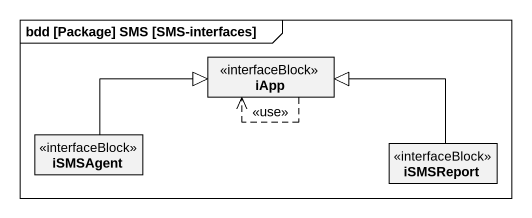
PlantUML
@startuml
mainframe bdd [Package] SMS [SMS-interfaces]
hide circle
hide empty members
class iApp <<interfaceBlock>>
class iSMSAgent <<interfaceBlock>>
class iSMSReport <<interfaceBlock>>
iApp ..> iApp : <<use>>
iSMSAgent -right-|> iApp
iSMSReport -left-|> iApp
@enduml
